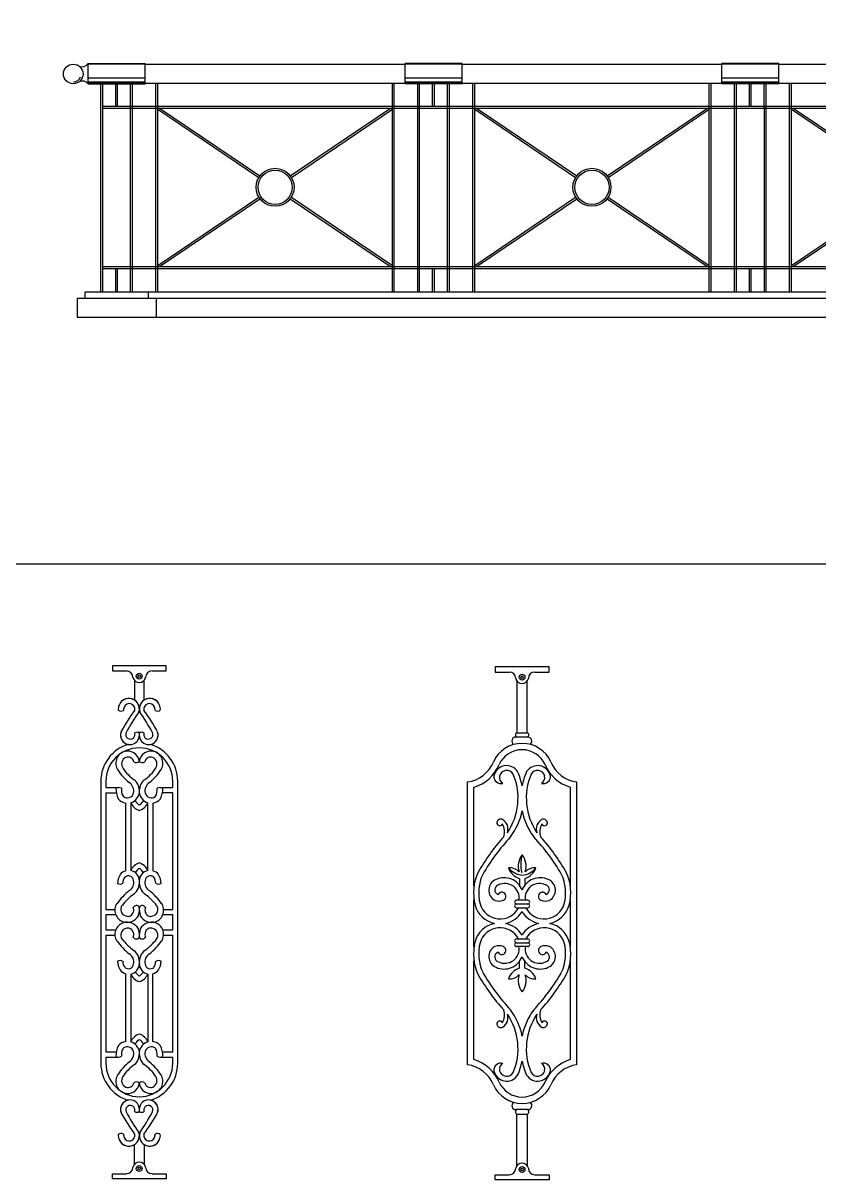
# Model space of a CAD drawing. Extents: x 12262 to 40734, y 30451 to 49613.
# Drawn here: x 15868 to 17751, y 37694 to 40434 of the extents above; entities that cross this region are included whole.
import ezdxf

# ---------------------------------------------------------------- set-up
doc = ezdxf.new("R2010")
doc.units = 0
doc.header["$LTSCALE"] = 0.85
doc.header["$MEASUREMENT"] = 0
doc.layers.get('0').update_dxf_attribs({"linetype": 'CONTINUOUS'})
doc.layers.add('www.cad-blocks.net', color=7, linetype='CONTINUOUS')

# ---------------------------------------------------------------- blocks, each defined once
blk = doc.blocks.new('A$C579C1FF5')
for p, q in [((3613, 0), (3613, 786.2)), ((58.7, 690.6), (193.7, 690.6)), ((58.7, 642.6), (58.7, 690.6)), ((58.7, 689.4), (193.7, 689.4)), ((193.7, 642.6), (193.7, 690.6)), ((193.7, 689.1), (808.7, 689.1)), ((943.7, 690.6), (808.7, 690.6)), ((808.7, 642.6), (808.7, 690.6)), ((808.7, 689.4), (943.7, 689.4)), ((943.7, 642.6), (943.7, 690.6)), ((943.7, 689.1), (1558.7, 689.1)), ((1693.7, 690.6), (1558.7, 690.6)), ((1558.7, 642.6), (1558.7, 690.6)), ((1558.7, 689.4), (1693.7, 689.4)), ((1693.7, 642.6), (1693.7, 690.6)), ((1693.7, 689.1), (2308.7, 689.1)), ((2443.7, 690.6), (2308.7, 690.6)), ((2308.7, 642.6), (2308.7, 690.6)), ((2308.7, 689.4), (2443.7, 689.4)), ((2443.7, 642.6), (2443.7, 690.6)), ((2443.7, 689.1), (3058.7, 689.1)), ((3193.7, 690.6), (3058.7, 690.6)), ((3058.7, 642.6), (3058.7, 690.6)), ((3058.7, 689.4), (3193.7, 689.4)), ((3193.7, 642.6), (3193.7, 690.6)), ((3193.7, 689.1), (3613, 689.1)), ((58.7, 656.7), (193.7, 656.7)), ((58.7, 647.2), (193.7, 647.2)), ((58.7, 643.7), (193.7, 643.7)), ((58.7, 642.6), (193.7, 642.6)), ((88.7, 149.8), (88.7, 642.6)), ((93.2, 584.8), (93.2, 642.6)), ((123.9, 589.3), (123.9, 642.6)), ((128.4, 589.3), (128.4, 642.6)), ((159.2, 584.8), (159.2, 642.6)), ((163.7, 149.8), (163.7, 642.6)), ((193.7, 644.1), (808.7, 644.1)), ((219.2, 149.8), (219.2, 644.1)), ((223.7, 149.8), (223.7, 644.1)), ((778.7, 149.8), (778.7, 644.1)), ((783.2, 149.8), (783.2, 644.1)), ((808.7, 656.7), (943.7, 656.7)), ((808.7, 647.2), (943.7, 647.2)), ((808.7, 643.7), (943.7, 643.7)), ((943.7, 642.6), (808.7, 642.6)), ((838.7, 149.8), (838.7, 642.6)), ((843.2, 584.8), (843.2, 642.6)), ((873.9, 589.3), (873.9, 642.6)), ((878.4, 589.3), (878.4, 642.6)), ((909.2, 584.8), (909.2, 642.6)), ((913.7, 149.8), (913.7, 642.6)), ((943.7, 644.1), (1558.7, 644.1)), ((969.2, 149.8), (969.2, 644.1)), ((973.7, 149.8), (973.7, 644.1)), ((1528.7, 149.8), (1528.7, 644.1)), ((1533.2, 149.8), (1533.2, 644.1)), ((1558.7, 656.7), (1693.7, 656.7)), ((1558.7, 647.2), (1693.7, 647.2)), ((1558.7, 643.7), (1693.7, 643.7)), ((1693.7, 642.6), (1558.7, 642.6)), ((1588.7, 149.8), (1588.7, 642.6)), ((1593.2, 584.8), (1593.2, 642.6)), ((1623.9, 589.3), (1623.9, 642.6)), ((1628.4, 589.3), (1628.4, 642.6)), ((1659.2, 584.8), (1659.2, 642.6)), ((1663.7, 149.8), (1663.7, 642.6)), ((1693.7, 644.1), (2308.7, 644.1)), ((1719.2, 149.8), (1719.2, 644.1)), ((1723.7, 149.8), (1723.7, 644.1)), ((2278.7, 149.8), (2278.7, 644.1)), ((2283.2, 149.8), (2283.2, 644.1)), ((2308.7, 656.7), (2443.7, 656.7)), ((2308.7, 647.2), (2443.7, 647.2)), ((2308.7, 643.7), (2443.7, 643.7)), ((2443.7, 642.6), (2308.7, 642.6)), ((2338.7, 149.8), (2338.7, 642.6)), ((2343.2, 584.8), (2343.2, 642.6)), ((2373.9, 589.3), (2373.9, 642.6)), ((2378.4, 589.3), (2378.4, 642.6)), ((2409.2, 584.8), (2409.2, 642.6)), ((2413.7, 149.8), (2413.7, 642.6)), ((2443.7, 644.1), (3058.7, 644.1)), ((2469.2, 149.8), (2469.2, 644.1)), ((2473.7, 149.8), (2473.7, 644.1)), ((3028.7, 149.8), (3028.7, 644.1)), ((3033.2, 149.8), (3033.2, 644.1)), ((3058.7, 656.7), (3193.7, 656.7)), ((3058.7, 647.2), (3193.7, 647.2)), ((3058.7, 643.7), (3193.7, 643.7)), ((3193.7, 642.6), (3058.7, 642.6)), ((3088.7, 149.8), (3088.7, 642.6)), ((3093.2, 584.8), (3093.2, 642.6)), ((3123.9, 589.3), (3123.9, 642.6)), ((3128.4, 589.3), (3128.4, 642.6)), ((3159.2, 584.8), (3159.2, 642.6)), ((3163.7, 149.8), (3163.7, 642.6)), ((3193.7, 644.1), (3613, 644.1)), ((3219.2, 149.8), (3219.2, 644.1)), ((3223.7, 149.8), (3223.7, 644.1)), ((93.2, 589.3), (3613, 589.3)), ((93.2, 584.8), (3613, 584.8)), ((93.2, 149.8), (93.2, 584.8)), ((159.2, 149.8), (159.2, 584.8)), ((223.7, 582.1), (462.7, 420.6)), ((227.7, 584.8), (465.2, 424.4)), ((537.2, 424.4), (774.7, 584.8)), ((539.7, 420.6), (778.7, 582.1)), ((843.2, 149.8), (843.2, 584.8)), ((909.5, 149.8), (909.5, 584.8)), ((973.7, 582.1), (1212.7, 420.6)), ((977.7, 584.8), (1215.2, 424.4)), ((1287.2, 424.4), (1524.7, 584.8)), ((1289.7, 420.6), (1528.7, 582.1)), ((1593.2, 149.8), (1593.2, 584.8)), ((1659.5, 149.8), (1659.5, 584.8)), ((1723.7, 582.1), (1962.7, 420.6)), ((1727.7, 584.8), (1965.2, 424.4)), ((2037.2, 424.4), (2274.7, 584.8)), ((2039.7, 420.6), (2278.7, 582.1)), ((2343.2, 149.8), (2343.2, 584.8)), ((2409.5, 149.8), (2409.5, 584.8)), ((2473.7, 582.1), (2712.7, 420.6)), ((2477.7, 584.8), (2715.2, 424.4)), ((2787.2, 424.4), (3024.7, 584.8)), ((2789.7, 420.6), (3028.7, 582.1)), ((3093.2, 149.8), (3093.2, 584.8)), ((3159.5, 149.8), (3159.5, 584.8)), ((3223.7, 582.1), (3462.7, 420.6)), ((3227.7, 584.8), (3465.2, 424.4)), ((3537.2, 424.4), (3613, 475.6)), ((3539.7, 420.6), (3613, 470.2)), ((223.7, 212.5), (462.7, 374)), ((227.7, 209.8), (465.2, 370.3)), ((537.2, 370.3), (774.7, 209.8)), ((539.7, 374), (778.7, 212.5)), ((973.7, 212.5), (1212.7, 374)), ((977.7, 209.8), (1215.2, 370.3)), ((1287.2, 370.3), (1524.7, 209.8)), ((1289.7, 374), (1528.7, 212.5)), ((1723.7, 212.5), (1962.7, 374)), ((1727.7, 209.8), (1965.2, 370.3)), ((2037.2, 370.3), (2274.7, 209.8)), ((2039.7, 374), (2278.7, 212.5)), ((2473.7, 212.5), (2712.7, 374)), ((2477.7, 209.8), (2715.2, 370.3)), ((2787.2, 370.3), (3024.7, 209.8)), ((2789.7, 374), (3028.7, 212.5)), ((3223.7, 212.5), (3462.7, 374)), ((3227.7, 209.8), (3465.2, 370.3)), ((3537.2, 370.3), (3613, 319.1)), ((3539.7, 374), (3613, 324.5)), ((93.2, 209.8), (3613, 209.8)), ((93.2, 205.3), (3613, 205.3)), ((123.9, 149.8), (123.9, 205.3)), ((128.4, 149.8), (128.4, 205.3)), ((873.9, 149.8), (873.9, 205.3)), ((878.4, 149.8), (878.4, 205.3)), ((1623.9, 149.8), (1623.9, 205.3)), ((1628.4, 149.8), (1628.4, 205.3)), ((2373.9, 149.8), (2373.9, 205.3)), ((2378.4, 149.8), (2378.4, 205.3)), ((3123.9, 149.8), (3123.9, 205.3)), ((3128.4, 149.8), (3128.4, 205.3)), ((51.2, 149.8), (3613, 149.8)), ((51.2, 134.8), (51.2, 149.8)), ((201.1, 134.8), (201.1, 149.8)), ((32.4, 134.8), (3613, 134.8)), ((32.4, 134.8), (32.4, 89.8)), ((219.9, 134.8), (219.9, 89.8)), ((32.4, 89.8), (3613, 89.8))]:
    blk.add_line(p, q)
for centre, radius in [((23.2, 665.8), 23.2), ((501.2, 397.3), 45), ((1251.2, 397.3), 45), ((2001.2, 397.3), 45), ((2751.2, 397.3), 45), ((3501.2, 397.3), 45), ((501.2, 397.3), 40.5), ((1251.2, 397.3), 40.5), ((2001.2, 397.3), 40.5), ((2751.2, 397.3), 40.5), ((3501.2, 397.3), 40.5)]:
    blk.add_circle(centre, radius)
for centre, radius, start, end in [((43.8, 701.5), 18.5, 248.9032, 323.5426), ((23, 665.9), 18.9, 271.6303, 339.244), ((44.9, 631.2), 17.9, 39.624, 115.4353)]:
    blk.add_arc(centre, radius, start, end)
blk = doc.blocks.new('A$C1EE02DB1')
for p, q in [((86, 675), (15.2, 675)), ((15.2, 675), (15.2, 668.2)), ((86, 668.2), (86, 675)), ((15.2, 668.2), (33.7, 668.2)), ((44.3, 655.6), (44.3, 630)), ((57, 630), (57, 656)), ((67.3, 668.2), (86, 668.2)), ((0, 523.1), (0, 151.9)), ((6.7, 523.1), (6.7, 514.8)), ((94.5, 514.8), (94.5, 523.1)), ((101.2, 151.9), (101.2, 523.1)), ((6.7, 514.8), (23.5, 514.8)), ((6.7, 507.9), (20.4, 507.9)), ((6.7, 507.9), (6.7, 354.4)), ((77.8, 514.8), (94.5, 514.8)), ((94.5, 507.9), (80.8, 507.9)), ((94.5, 354.4), (94.5, 507.9)), ((32.7, 405.3), (32.7, 494.4)), ((39.4, 494.9), (39.4, 405.6)), ((61.8, 405.6), (61.8, 494.9)), ((68.6, 494.4), (68.6, 405.3)), ((6.7, 354.4), (18.6, 354.4)), ((82.6, 354.4), (94.5, 354.4)), ((6.7, 347.6), (19.7, 347.6)), ((6.7, 347.6), (6.7, 327.4)), ((81.6, 347.6), (94.5, 347.6)), ((94.5, 327.4), (94.5, 347.6)), ((6.7, 327.4), (19.7, 327.4)), ((6.7, 320.6), (18.6, 320.6)), ((6.7, 320.6), (6.7, 167.1)), ((81.6, 327.4), (94.5, 327.4)), ((82.6, 320.6), (94.5, 320.6)), ((94.5, 167.1), (94.5, 320.6)), ((32.7, 180.6), (32.7, 269.7)), ((39.4, 269.4), (39.4, 180.1)), ((61.8, 269.4), (61.8, 180.1)), ((68.6, 180.6), (68.6, 269.7)), ((6.7, 167.1), (20.4, 167.1)), ((6.7, 160.2), (23.5, 160.2)), ((6.7, 160.2), (6.7, 151.9)), ((78.1, 160.2), (94.5, 160.2)), ((81, 167.1), (94.5, 167.1)), ((94.5, 151.9), (94.5, 160.2)), ((44.3, 19.4), (44.3, 45)), ((57, 45), (57, 19)), ((15.2, 0), (15.2, 6.7)), ((15.2, 6.7), (33.7, 6.7)), ((67.3, 6.7), (86, 6.7)), ((86, 6.7), (86, 0)), ((86, 0), (15.2, 0))]:
    blk.add_line(p, q)
for centre, radius in [((50.5, 661.4), 3.86), ((50.5, 661.4), 1.63), ((50.5, 13.6), 3.86), ((50.5, 13.6), 1.63)]:
    blk.add_circle(centre, radius)
for centre, radius, start, end in [((33.7, 659.8), 8.44, 0, 90), ((50.5, 661.5), 8.52, 191.3974, 348.6026), ((67.3, 659.8), 8.44, 90, 180), ((36.9, 618.3), 13.8, 57.5157, 158.8669), ((36.9, 618.3), 13.8, 343.268, 158.8669), ((37.5, 618), 7.25, 346.6911, 159.7743), ((37.5, 618), 7.25, 346.6911, 159.7743), ((64.4, 618.3), 13.8, 21.1331, 196.732), ((63.8, 618), 7.25, 20.2257, 193.3089), ((63.8, 618), 7.25, 20.2257, 193.3089), ((64.4, 618.3), 13.8, 21.1331, 122.4843), ((36.8, 618), 13.9, 157.3777, 185.4973), ((36.8, 618), 13.9, 157.3777, 185.4973), ((26.7, 621.3), 5.91, 231.2273, 301.6952), ((26.7, 621.3), 5.91, 231.2273, 301.6952), ((275.2, 450.6), 284.1, 144.3003, 151.0912), ((275.2, 450.6), 284.1, 144.3003, 151.0912), ((109.4, 602.3), 80.8, 166.9436, 170.0541), ((109.4, 602.3), 80.8, 166.9436, 170.0541), ((308.8, 436.1), 314.2, 145.43, 151.2912), ((-207.6, 436.1), 314.2, 28.7088, 34.57), ((-174, 450.6), 284.1, 28.9088, 35.6997), ((-174, 450.6), 284.1, 28.9088, 35.6997), ((-8.1, 602.3), 80.8, 9.9459, 13.0564), ((-8.1, 602.3), 80.8, 9.9459, 13.0564), ((74.5, 621.3), 5.91, 238.3048, 308.7727), ((74.5, 621.3), 5.91, 238.3048, 308.7727), ((64.4, 618), 13.9, 354.5027, 22.6223), ((64.4, 618), 13.9, 354.5027, 22.6223), ((38.4, 583.8), 12.5, 160.9912, 258.2495), ((38.4, 583.8), 12.5, 160.9912, 321.3143), ((39, 584.7), 6.2, 157.8604, 308.5879), ((36.2, 585.4), 8.66, 320.208, 10.4545), ((47.9, 577.9), 9.59, 73.6182, 109.6901), ((35.3, 584.7), 15.5, 326.1326, 9.1249), ((65.9, 584.7), 15.5, 170.8751, 213.8674), ((53.3, 577.9), 9.59, 70.3099, 106.3818), ((62.8, 583.8), 12.5, 218.6857, 19.0088), ((65, 585.4), 8.66, 169.5455, 219.792), ((62.3, 584.7), 6.2, 231.4121, 22.1396), ((62.8, 583.8), 12.5, 281.7505, 19.0088), ((50.6, 523.1), 50.6, 106.9469, 180), ((50.6, 523.1), 43.9, 0, 180), ((50.6, 523.1), 50.6, 0, 73.0531), ((35.8, 546.7), 16.2, 109.941, 213.1398), ((36.8, 545.8), 9.48, 115.224, 213.6181), ((35.4, 547.5), 15.3, 6.3186, 109.479), ((35.7, 547.1), 7.82, 10.8685, 111.7365), ((46.6, 553.1), 5.57, 233.8518, 315.5755), ((65.8, 547.5), 15.3, 70.521, 173.6814), ((54.6, 553.1), 5.57, 224.4245, 306.1482), ((65.6, 547.1), 7.82, 68.2635, 169.1315), ((64.4, 545.8), 9.48, 326.3819, 64.776), ((65.4, 546.7), 16.2, 326.8602, 70.059), ((81.3, 576.6), 70.5, 213.2552, 231.5489), ((75.7, 570.6), 55.6, 212.7793, 235.476), ((25.6, 570.6), 55.6, 304.524, 327.2207), ((20, 576.6), 70.5, 308.4511, 326.7448), ((29.3, 509.9), 14, 350.3761, 54.5278), ((31.2, 510.2), 19.6, 354.3305, 48.4318), ((70.1, 510.2), 19.6, 131.5682, 185.6695), ((72, 509.9), 14, 125.4722, 189.6239), ((23.3, 507.2), 7.61, 59.5933, 117.7386), ((51, 513.4), 31.2, 179.094, 205.4578), ((43.7, 511.8), 16.7, 173.2411, 210.1625), ((34.9, 509.8), 8.53, 229.0105, 344.6945), ((35, 510), 15.8, 286.4617, 353.4265), ((66.3, 510), 15.8, 186.5735, 253.5383), ((66.4, 509.8), 8.53, 195.3055, 310.9895), ((57.5, 511.8), 16.7, 329.8375, 6.7589), ((78, 507.2), 7.61, 62.2614, 120.4067), ((50.3, 513.4), 31.2, 334.5422, 0.906), ((35, 510), 15.8, 219.4969, 261.7334), ((55.6, 501.3), 17.4, 201.516, 253.3503), ((56.7, 502.9), 12.5, 203.0275, 240.9035), ((44.6, 502.9), 12.5, 299.0965, 336.9725), ((45.6, 501.3), 17.4, 286.6497, 338.484), ((66.3, 510), 15.8, 278.2666, 320.5031), ((55.6, 398.9), 17.4, 106.6497, 157.4012), ((45.6, 398.9), 17.4, 22.5988, 73.3503), ((44.2, 388.1), 22.3, 147.3632, 178.5803), ((36.7, 391.9), 14, 106.4257, 143.6918), ((41.1, 389.3), 12.1, 142.2004, 182.2897), ((36.2, 391.6), 6.98, 8.379, 131.8246), ((36.7, 391.9), 14, 0.2184, 78.5182), ((56.7, 397.3), 12.5, 119.0965, 153.9413), ((44.6, 397.3), 12.5, 26.0587, 60.9035), ((64.6, 391.9), 14, 101.4818, 179.7816), ((65.1, 391.6), 6.98, 48.1754, 171.621), ((64.6, 391.9), 14, 36.3082, 73.5743), ((60.1, 389.3), 12.1, 357.7103, 37.7996), ((57.1, 388.1), 22.3, 1.4197, 32.6368), ((25.3, 395), 7.15, 241.3593, 301.3999), ((31.2, 389.7), 12.3, 300.5816, 13.511), ((31.6, 389.6), 19.2, 308.0247, 6.9427), ((69.7, 389.6), 19.2, 173.0573, 231.9753), ((70.1, 389.7), 12.3, 166.489, 239.4184), ((76, 395), 7.15, 238.6001, 298.6407), ((92.3, 310.4), 87.9, 128.5982, 143.8854), ((83.9, 316.5), 70.7, 124.8953, 142.3512), ((17.4, 316.5), 70.7, 37.6488, 55.1047), ((9, 310.4), 87.9, 36.1146, 51.4018), ((34.7, 353.4), 16.2, 146.8602, 250.059), ((35.3, 354.5), 9.06, 145.4578, 253.646), ((35.7, 352.4), 7.19, 245.8955, 347.9781), ((46.9, 354.5), 5.02, 42.0023, 149.0697), ((34.8, 353.8), 8.5, 340.2581, 22.9375), ((23, 354.9), 27.8, 341.6527, 6.176), ((78.3, 354.9), 27.8, 173.824, 198.3473), ((54.4, 354.5), 5.02, 30.9303, 137.9977), ((66.5, 353.8), 8.5, 157.0625, 199.7419), ((65.5, 352.4), 7.19, 192.0219, 294.1045), ((65.9, 354.5), 9.06, 286.354, 34.5422), ((66.5, 353.4), 16.2, 289.941, 33.1398), ((34.7, 321.6), 16.2, 109.941, 213.1398), ((34.6, 354.3), 16.9, 251.6066, 331.0249), ((34.6, 320.7), 16.9, 28.9751, 108.3934), ((66.7, 354.3), 16.9, 208.9751, 288.3934), ((66.7, 320.7), 16.9, 71.6066, 151.0249), ((66.5, 321.6), 16.2, 326.8602, 70.059), ((35.3, 320.5), 9.06, 106.354, 214.5422), ((35.7, 322.6), 7.19, 12.0219, 114.1045), ((34.8, 321.2), 8.5, 337.0625, 19.7419), ((23, 320.1), 27.8, 353.824, 18.3473), ((78.3, 320.1), 27.8, 161.6527, 186.176), ((66.5, 321.2), 8.5, 160.2581, 202.9375), ((65.5, 322.6), 7.19, 65.8955, 167.9781), ((65.9, 320.5), 9.06, 325.4578, 73.646), ((92.3, 364.6), 87.9, 216.1146, 231.4018), ((83.9, 358.5), 70.7, 217.6488, 235.1047), ((46.9, 320.5), 5.02, 210.9303, 317.9977), ((54.4, 320.5), 5.02, 222.0023, 329.0697), ((17.4, 358.5), 70.7, 304.8953, 322.3512), ((9, 364.6), 87.9, 308.5982, 323.8854), ((31.2, 285.3), 12.3, 346.489, 59.4184), ((31.6, 285.4), 19.2, 353.0573, 51.9753), ((69.7, 285.4), 19.2, 128.0247, 186.9427), ((70.1, 285.3), 12.3, 120.5816, 193.511), ((25.3, 280), 7.15, 58.6001, 118.6407), ((44.2, 286.9), 22.3, 181.4197, 212.6368), ((36.7, 283.1), 14, 216.3082, 253.5743), ((41.1, 285.7), 12.1, 177.7103, 217.7996), ((36.2, 283.4), 6.98, 228.1754, 351.621), ((36.7, 283.1), 14, 281.4818, 359.7816), ((64.6, 283.1), 14, 180.2184, 258.5182), ((65.1, 283.4), 6.98, 188.379, 311.8246), ((64.6, 283.1), 14, 286.4257, 323.6918), ((60.1, 285.7), 12.1, 322.2004, 2.2897), ((76, 280), 7.15, 61.3593, 121.3999), ((57.1, 286.9), 22.3, 327.3632, 358.5803), ((55.6, 276.1), 17.4, 202.5988, 253.3503), ((56.7, 277.7), 12.5, 206.0587, 240.9035), ((44.6, 277.7), 12.5, 299.0965, 333.9413), ((45.6, 276.1), 17.4, 286.6497, 337.4012), ((55.6, 173.7), 17.4, 106.6497, 158.484), ((56.7, 172.1), 12.5, 119.0965, 156.9725), ((45.6, 173.7), 17.4, 21.516, 73.3503), ((44.6, 172.1), 12.5, 23.0275, 60.9035), ((51, 161.6), 31.2, 154.5422, 180.906), ((35, 165), 15.8, 98.2666, 140.5031), ((43.7, 163.2), 16.7, 149.8375, 186.7589), ((34.9, 165.2), 8.53, 15.3055, 130.9895), ((35, 165), 15.8, 6.5735, 73.5383), ((66.3, 165), 15.8, 106.4617, 173.4265), ((66.4, 165.2), 8.53, 49.0105, 164.6945), ((66.3, 165), 15.8, 39.4969, 81.7334), ((57.5, 163.2), 16.7, 353.2411, 30.1625), ((50.3, 161.6), 31.2, 359.094, 25.4578), ((23.3, 167.8), 7.61, 242.2614, 300.4067), ((81.3, 98.4), 70.5, 128.4511, 146.7448), ((29.3, 165.1), 14, 305.4722, 9.6239), ((31.2, 164.8), 19.6, 311.5682, 5.6695), ((70.1, 164.8), 19.6, 174.3305, 228.4318), ((72, 165.1), 14, 170.3761, 234.5278), ((20, 98.4), 70.5, 33.2552, 51.5489), ((78, 167.8), 7.61, 239.5933, 297.7386), ((50.6, 151.9), 50.6, 180, 253.0531), ((50.6, 151.9), 43.9, 180, 0), ((35.8, 128.3), 16.2, 146.8602, 250.059), ((75.7, 104.4), 55.6, 124.524, 147.2207), ((25.6, 104.4), 55.6, 32.7793, 55.476), ((50.6, 151.9), 50.6, 286.9469, 0), ((65.4, 128.3), 16.2, 289.941, 33.1398), ((36.8, 129.2), 9.48, 146.3819, 244.776), ((35.4, 127.5), 15.3, 250.521, 353.6814), ((35.7, 127.9), 7.82, 248.2635, 349.1315), ((46.6, 121.9), 5.57, 44.4245, 126.1482), ((54.6, 121.9), 5.57, 53.8518, 135.5755), ((65.8, 127.5), 15.3, 186.3186, 289.479), ((65.6, 127.9), 7.82, 190.8685, 291.7365), ((64.4, 129.2), 9.48, 295.224, 33.6181), ((38.4, 91.2), 12.5, 38.6857, 199.0088), ((38.4, 91.2), 12.5, 101.7505, 199.0088), ((39, 90.3), 6.2, 51.4121, 202.1396), ((36.2, 89.6), 8.66, 349.5455, 39.792), ((35.3, 90.3), 15.5, 350.8751, 33.8674), ((65.9, 90.3), 15.5, 146.1326, 189.1249), ((62.8, 91.2), 12.5, 340.9912, 141.3143), ((65, 89.6), 8.66, 140.208, 190.4545), ((62.3, 90.3), 6.2, 337.8604, 128.5879), ((62.8, 91.2), 12.5, 340.9912, 78.2495), ((275.2, 224.4), 284.1, 208.9088, 215.6997), ((275.2, 224.4), 284.1, 208.9088, 215.6997), ((308.8, 238.9), 314.2, 208.7088, 214.57), ((47.9, 97.1), 9.59, 250.3099, 286.3818), ((53.3, 97.1), 9.59, 253.6182, 289.6901), ((-207.6, 238.9), 314.2, 325.43, 331.2912), ((-174, 224.4), 284.1, 324.3003, 331.0912), ((-174, 224.4), 284.1, 324.3003, 331.0912), ((36.8, 57), 13.9, 174.5027, 202.6223), ((36.8, 57), 13.9, 174.5027, 202.6223), ((26.7, 53.7), 5.91, 58.3048, 128.7727), ((26.7, 53.7), 5.91, 58.3048, 128.7727), ((36.9, 56.7), 13.8, 201.1331, 16.732), ((36.9, 56.7), 13.8, 201.1331, 302.4843), ((109.4, 72.7), 80.8, 189.9459, 193.0564), ((109.4, 72.7), 80.8, 189.9459, 193.0564), ((37.5, 57), 7.25, 200.2257, 13.3089), ((37.5, 57), 7.25, 200.2257, 13.3089), ((64.4, 56.7), 13.8, 163.268, 338.8669), ((63.8, 57), 7.25, 166.6911, 339.7743), ((63.8, 57), 7.25, 166.6911, 339.7743), ((64.4, 56.7), 13.8, 237.5157, 338.8669), ((-8.1, 72.7), 80.8, 346.9436, 350.0541), ((-8.1, 72.7), 80.8, 346.9436, 350.0541), ((74.5, 53.7), 5.91, 51.2273, 121.6952), ((74.5, 53.7), 5.91, 51.2273, 121.6952), ((64.4, 57), 13.9, 337.3777, 5.4973), ((64.4, 57), 13.9, 337.3777, 5.4973), ((50.5, 13.5), 8.52, 11.3974, 168.6026), ((33.7, 15.2), 8.44, 270, 0), ((67.3, 15.2), 8.44, 180, 270)]:
    blk.add_arc(centre, radius, start, end)
blk = doc.blocks.new('A$C3F6F24D5')
for p, q in [((107.1, 675), (36.3, 675)), ((36.3, 675), (36.3, 668.2)), ((107.1, 668.2), (107.1, 675)), ((36.3, 668.2), (54.8, 668.2)), ((64.9, 656.2), (64.9, 588.4)), ((78.2, 588.4), (78.2, 656.2)), ((88.4, 668.2), (107.1, 668.2)), ((79.5, 582.6), (63.5, 582.6)), ((64.9, 588.4), (78.5, 588.4)), ((0, 151.4), (0, 523.6)), ((143.4, 523.6), (143.4, 151.4)), ((8.4, 386.9), (8.4, 516.8)), ((135, 516.8), (135, 386.9)), ((68.3, 396.6), (68.3, 387.4)), ((75.1, 396.6), (75.1, 387.4)), ((8.4, 306.7), (8.4, 368.3)), ((79.3, 368), (64.1, 368)), ((135, 368.3), (135, 306.7)), ((64.1, 363), (79.3, 363)), ((64.1, 357.9), (79.3, 357.9)), ((64.1, 317.1), (79.3, 317.1)), ((64.1, 312), (79.3, 312)), ((79.3, 307), (64.1, 307)), ((8.4, 158.2), (8.4, 288.1)), ((68.3, 278.4), (68.3, 287.6)), ((75.1, 278.4), (75.1, 287.6)), ((135, 288.1), (135, 158.2)), ((79.5, 92.4), (63.5, 92.4)), ((64.9, 86.6), (78.5, 86.6)), ((64.9, 18.8), (64.9, 86.6)), ((78.2, 86.6), (78.2, 18.8)), ((36.3, 0), (36.3, 6.7)), ((36.3, 6.7), (54.8, 6.7)), ((88.4, 6.7), (107.1, 6.7)), ((107.1, 6.7), (107.1, 0)), ((107.1, 0), (36.3, 0))]:
    blk.add_line(p, q)
for centre, radius in [((71.6, 661.4), 3.86), ((71.6, 661.4), 1.63), ((71.6, 13.6), 3.86), ((71.6, 13.6), 1.63)]:
    blk.add_circle(centre, radius)
for centre, radius, start, end in [((54.8, 659.8), 8.44, 0, 90), ((71.6, 661.5), 8.52, 191.3974, 348.6026), ((88.4, 659.8), 8.44, 90, 180), ((63.3, 577.5), 5.12, 87.5382, 235.9314), ((66, 585.5), 3.09, 110.8393, 249.1607), ((77.4, 585.5), 3.09, 290.8393, 69.1607), ((79.2, 577.3), 5.3, 310.9854, 86.7443), ((71.7, 533), 41.4, 23.9767, 156.0233), ((71.7, 533), 33, 24.1349, 155.8651), ((-6.2, 566.5), 43.4, 278.2285, 337.3998), ((149.6, 566.5), 43.4, 202.6002, 261.7715), ((-6.2, 566.5), 51.8, 286.4145, 337.2765), ((51.3, 527.9), 17.2, 32.4435, 168.2462), ((51.5, 529.1), 9.66, 28.7749, 166.1228), ((-15, 502.4), 81.3, 325.8814, 22.6675), ((-12, 502.2), 85.3, 11.0848, 24.1832), ((155.4, 502.2), 85.3, 155.8168, 168.9152), ((158.5, 502.4), 81.3, 157.3325, 214.1186), ((92.1, 527.9), 17.2, 11.7538, 147.5565), ((92, 529.1), 9.66, 13.8772, 151.2251), ((149.6, 566.5), 51.8, 202.7235, 253.5855), ((43.8, 530.7), 9.29, 175.733, 285.0089), ((50.5, 529.3), 8.67, 165.6106, 240.0194), ((99.7, 530.7), 9.29, 254.9911, 4.267), ((92.9, 529.3), 8.67, 299.9806, 14.3894), ((43.7, 469.4), 5.18, 62.5756, 171.0645), ((38.7, 461.7), 14.4, 340.3274, 59.0569), ((-12, 502.2), 85.3, 323.3993, 348.9152), ((155.4, 502.2), 85.3, 191.0848, 216.6007), ((104.7, 461.7), 14.4, 120.9431, 199.6726), ((99.7, 469.4), 5.18, 8.9355, 117.4244), ((42.2, 469.6), 3.65, 170.3075, 338.7702), ((28.7, 457.9), 19.9, 341.1207, 31.5921), ((114.8, 457.9), 19.9, 148.4079, 198.8793), ((101.3, 469.6), 3.65, 201.2298, 9.6925), ((252.4, 267.6), 275.3, 138.1005, 150.0434), ((252.4, 267.6), 268.5, 136.8369, 149.9794), ((-108.9, 267.6), 268.5, 30.0206, 43.1631), ((-108.9, 267.6), 275.3, 29.9566, 41.8995), ((90.8, 412.7), 24.3, 141.6175, 197.6176), ((114.2, 415.1), 44.3, 163.4123, 193.7409), ((52.6, 412.7), 24.3, 342.3824, 38.3825), ((72.8, 377.6), 65, 155.0272, 194.5781), ((72.8, 377.6), 58.2, 155.31, 194.4769), ((47.9, 372.1), 25.5, 21.2666, 114.4408), ((55.1, 393.2), 17.4, 44.1799, 94.4131), ((73.8, 427), 26, 219.4498, 266.6366), ((74.5, 417.6), 21.9, 198.9576, 253.7097), ((95.5, 372.1), 25.5, 65.5592, 158.7334), ((70.8, 424.5), 23.4, 273.6198, 323.4345), ((69, 417.6), 21.9, 286.2903, 341.0424), ((88.3, 393.2), 17.4, 85.5869, 135.8201), ((70.7, 377.6), 58.2, 345.5231, 24.69), ((70.7, 377.6), 65, 345.4219, 24.9728), ((43.1, 381.2), 15.2, 112.1253, 241.626), ((42.3, 381.7), 6.6, 106.0688, 250.1994), ((49, 371.3), 18.7, 349.8731, 116.9432), ((94.4, 371.3), 18.7, 63.0568, 190.1269), ((101.1, 381.7), 6.6, 289.8006, 73.9312), ((100.3, 381.2), 15.2, 298.374, 67.8747), ((41.1, 382.5), 15.6, 250.5687, 292.4425), ((45, 373.1), 5.38, 292.2697, 154.448), ((64.3, 365.5), 2.54, 94.3219, 265.6781), ((79.1, 365.5), 2.54, 274.3219, 85.6781), ((98.5, 373.1), 5.38, 25.552, 247.7303), ((102.4, 382.5), 15.6, 247.5575, 289.4313), ((42.6, 370.8), 34.1, 196.2764, 257.5355), ((42.6, 370.8), 27.4, 196.48, 331.884), ((42.6, 370.8), 34.1, 282.4645, 328.4832), ((64.3, 360.5), 2.54, 94.3219, 265.6781), ((100.8, 370.8), 34.1, 211.5168, 257.5355), ((100.8, 370.8), 27.4, 208.116, 343.52), ((79.1, 360.5), 2.54, 274.3219, 85.6781), ((100.8, 370.8), 34.1, 282.4645, 343.7236), ((42.6, 304.2), 34.1, 102.4645, 163.7236), ((42.6, 304.2), 34.1, 31.5168, 77.5355), ((100.8, 304.2), 34.1, 102.4645, 148.4832), ((100.8, 304.2), 34.1, 16.2764, 77.5355), ((42.6, 304.2), 27.4, 28.116, 163.52), ((100.8, 304.2), 27.4, 16.48, 151.884), ((72.8, 297.4), 65, 165.4219, 204.9728), ((72.8, 297.4), 58.2, 165.5231, 204.69), ((43.1, 293.8), 15.2, 118.374, 247.8747), ((41.1, 292.5), 15.6, 67.5575, 109.4313), ((45, 301.9), 5.38, 205.552, 67.7303), ((49, 303.7), 18.7, 243.0568, 10.1269), ((64.3, 314.5), 2.54, 94.3219, 265.6781), ((64.3, 309.5), 2.54, 94.3219, 265.6781), ((94.4, 303.7), 18.7, 169.8731, 296.9432), ((79.1, 314.5), 2.54, 274.3219, 85.6781), ((79.1, 309.5), 2.54, 274.3219, 85.6781), ((98.5, 301.9), 5.38, 112.2697, 334.448), ((102.4, 292.5), 15.6, 70.5687, 112.4425), ((100.3, 293.8), 15.2, 292.1253, 61.626), ((70.7, 297.4), 58.2, 335.31, 14.4769), ((70.7, 297.4), 65, 335.0272, 14.5781), ((42.3, 293.3), 6.6, 109.8006, 253.9312), ((47.9, 302.9), 25.5, 245.5592, 338.7334), ((95.5, 302.9), 25.5, 201.2666, 294.4408), ((101.1, 293.3), 6.6, 286.0688, 70.1994), ((74.5, 257.4), 21.9, 106.2903, 161.0424), ((69, 257.4), 21.9, 18.9576, 73.7097), ((252.4, 407.4), 275.3, 209.9566, 221.8995), ((252.4, 407.4), 268.5, 210.0206, 223.1631), ((55.1, 281.8), 17.4, 265.5869, 315.8201), ((90.8, 262.3), 24.3, 162.3824, 218.3825), ((52.6, 262.3), 24.3, 321.6175, 17.6176), ((88.3, 281.8), 17.4, 224.1799, 274.4131), ((-108.9, 407.4), 268.5, 316.8369, 329.9794), ((-108.9, 407.4), 275.3, 318.1005, 330.0434), ((28.7, 217.1), 19.9, 328.4079, 18.8793), ((38.7, 213.3), 14.4, 300.9431, 19.6726), ((-15, 172.6), 81.3, 337.3325, 34.1186), ((-12, 172.8), 85.3, 11.0848, 36.6007), ((155.4, 172.8), 85.3, 143.3993, 168.9152), ((158.5, 172.6), 81.3, 145.8814, 202.6675), ((104.7, 213.3), 14.4, 160.3274, 239.0569), ((114.8, 217.1), 19.9, 161.1207, 211.5921), ((42.2, 205.4), 3.65, 21.2298, 189.6925), ((43.7, 205.6), 5.18, 188.9355, 297.4244), ((99.7, 205.6), 5.18, 242.5756, 351.0645), ((101.3, 205.4), 3.65, 350.3075, 158.7702), ((-6.2, 108.5), 51.8, 22.7235, 73.5855), ((43.8, 144.3), 9.29, 74.9911, 184.267), ((50.5, 145.7), 8.67, 119.9806, 194.3894), ((-12, 172.8), 85.3, 335.8168, 348.9152), ((155.4, 172.8), 85.3, 191.0848, 204.1832), ((99.7, 144.3), 9.29, 355.733, 105.0089), ((92.9, 145.7), 8.67, 345.6106, 60.0194), ((149.6, 108.5), 51.8, 106.4145, 157.2765), ((-6.2, 108.5), 43.4, 22.6002, 81.7715), ((51.3, 147.1), 17.2, 191.7538, 327.5565), ((51.5, 145.9), 9.66, 193.8772, 331.2251), ((92.1, 147.1), 17.2, 212.4435, 348.2462), ((92, 145.9), 9.66, 208.7749, 346.1228), ((149.6, 108.5), 43.4, 98.2285, 157.3998), ((71.7, 142), 41.4, 203.9767, 336.0233), ((71.7, 142), 33, 204.1349, 335.8651), ((63.3, 97.5), 5.12, 124.0686, 272.4618), ((66, 89.5), 3.09, 110.8393, 249.1607), ((77.4, 89.5), 3.09, 290.8393, 69.1607), ((79.2, 97.7), 5.3, 273.2557, 49.0146), ((71.6, 13.5), 8.52, 11.3974, 168.6026), ((54.8, 15.2), 8.44, 270, 0), ((88.4, 15.2), 8.44, 180, 270)]:
    blk.add_arc(centre, radius, start, end)
blk = doc.blocks.new('FORMAT')
at = {"layer": 'www.cad-blocks.net', "color": 155, "true_color": 0x546d8e}
blk.add_line((14872.5, 39153.2), (35345.5, 39153.2), dxfattribs=at)

msp = doc.modelspace()

# ---------------------------------------------------------------- block references
for name, p in [('FORMAT', (0, 0)), ('A$C579C1FF5', (15963, 39647.6))]:
    msp.add_blockref(name, p)
at = {"xscale": 1.8, "yscale": 1.8, "zscale": 1.8}
for name, p in [('A$C1EE02DB1', (16051.6, 37696.6)), ('A$C3F6F24D5', (16919.9, 37694))]:
    msp.add_blockref(name, p, dxfattribs=at)

doc.saveas('drawing.dxf')
